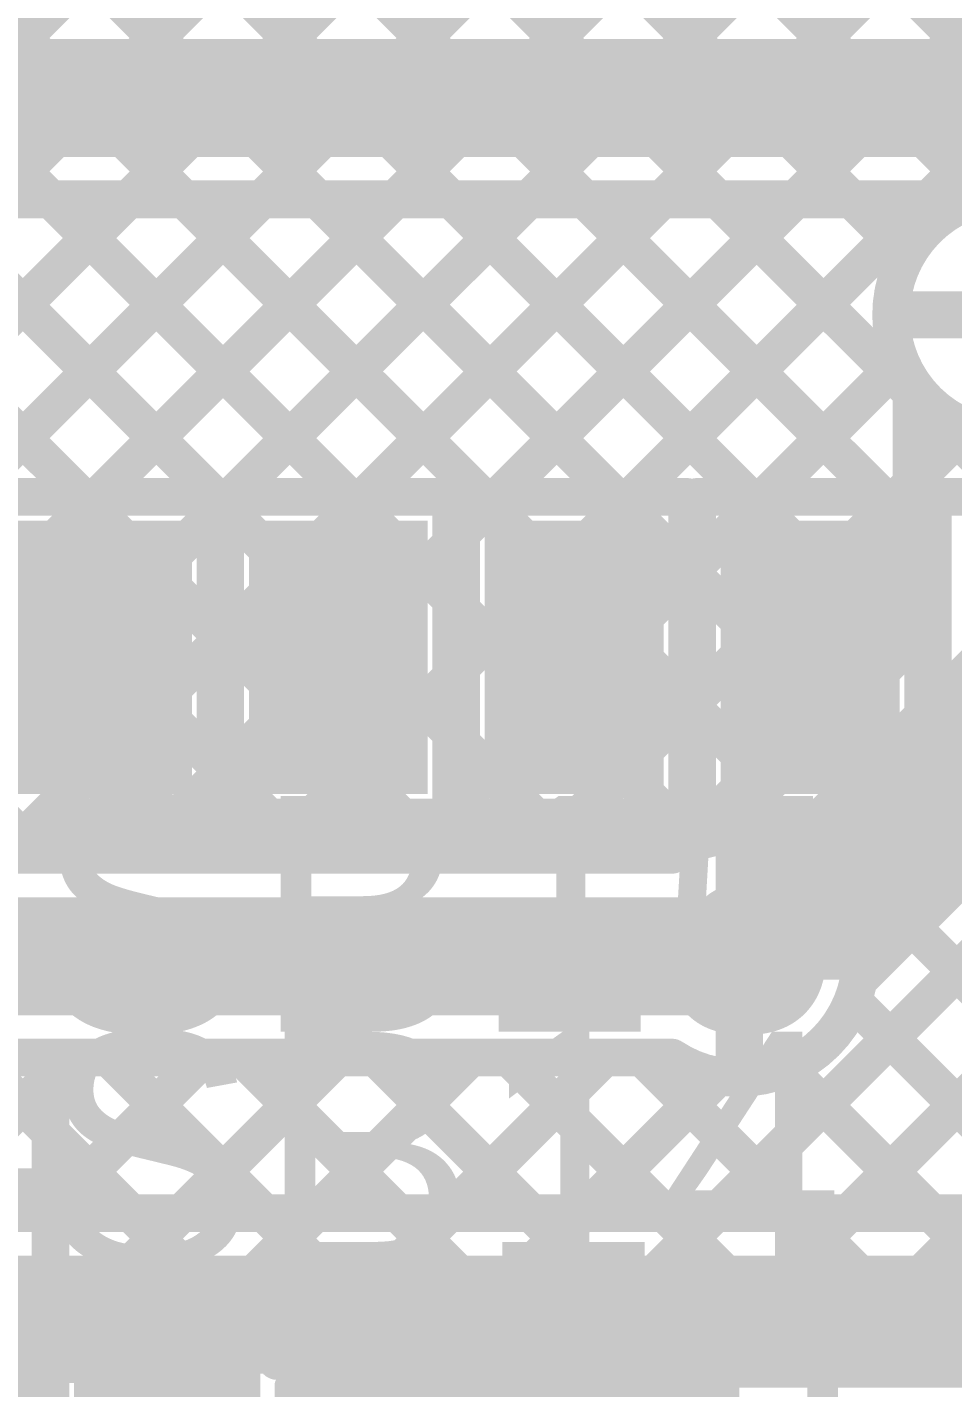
# Model space of a CAD drawing. Header units: millimetres. Extents: x -0.01 to 3.73, y -0.01 to 3.05.
# Drawn here: x 1.9701 to 2.1663, y 1.6675 to 1.956 of the extents above; entities that cross this region are included whole.
import ezdxf

# ---------------------------------------------------------------- set-up
doc = ezdxf.new("R2010")
doc.units = ezdxf.units.MM
doc.header["$MEASUREMENT"] = 0
for name, color, linetype in [('BottomLayer', 5, 'Continuous'), ('TopLayer', 1, 'Continuous'), ('TopOverlay', 2, 'Continuous'), ('TopPaste', 8, 'Continuous'), ('TopSolder', 216, 'Continuous'), ('ViaHoleLayer', 16, 'Continuous')]:
    doc.layers.add(name, color=color, linetype=linetype)
doc.styles.add('Arial', font='', dxfattribs={"height": 0.2})
doc.styles.get('Arial').set_extended_font_data('Arial')

# ---------------------------------------------------------------- blocks, each defined once
blk = doc.blocks.new('SOP_20__300_M____6')
at = {"layer": 'TopLayer'}
for points in [[(-0.17461, 0.03996), (-0.12461, 0.03996), (-0.12461, 0.01004), (-0.17461, 0.01004)], [(-0.17461, -0.01004), (-0.12461, -0.01004), (-0.12461, -0.03996), (-0.17461, -0.03996)], [(-0.17461, -0.06004), (-0.12461, -0.06004), (-0.12461, -0.08996), (-0.17461, -0.08996)], [(-0.17461, -0.11004), (-0.12461, -0.11004), (-0.12461, -0.13996), (-0.17461, -0.13996)]]:
    blk.add_hatch(color=1, dxfattribs=at).paths.add_polyline_path(points)
at = {"layer": 'TopPaste'}
for points in [[(-0.17461, 0.03996), (-0.12461, 0.03996), (-0.12461, 0.01004), (-0.17461, 0.01004)], [(-0.17461, -0.01004), (-0.12461, -0.01004), (-0.12461, -0.03996), (-0.17461, -0.03996)], [(-0.17461, -0.06004), (-0.12461, -0.06004), (-0.12461, -0.08996), (-0.17461, -0.08996)], [(-0.17461, -0.11004), (-0.12461, -0.11004), (-0.12461, -0.13996), (-0.17461, -0.13996)]]:
    blk.add_hatch(color=8, dxfattribs=at).paths.add_polyline_path(points)
at = {"layer": 'TopSolder'}
for points in [[(-0.17861, 0.04396), (-0.12061, 0.04396), (-0.12061, 0.00604), (-0.17861, 0.00604)], [(-0.17861, -0.00604), (-0.12061, -0.00604), (-0.12061, -0.04396), (-0.17861, -0.04396)], [(-0.17861, -0.05604), (-0.12061, -0.05604), (-0.12061, -0.09396), (-0.17861, -0.09396)], [(-0.17861, -0.10604), (-0.12061, -0.10604), (-0.12061, -0.14396), (-0.17861, -0.14396)]]:
    blk.add_hatch(color=216, dxfattribs=at).paths.add_polyline_path(points)
blk = doc.blocks.new('R___0603_97')
at = {"layer": 'TopLayer'}
for points in [[(-0.015, 0.0175), (-0.015, -0.0175), (-0.045, -0.0175), (-0.045, 0.0175)], [(0.045, 0.0175), (0.045, -0.0175), (0.015, -0.0175), (0.015, 0.0175)]]:
    blk.add_hatch(color=1, dxfattribs=at).paths.add_polyline_path(points)
at = {"layer": 'TopPaste'}
for points in [[(-0.015, 0.0175), (-0.015, -0.0175), (-0.045, -0.0175), (-0.045, 0.0175)], [(0.045, 0.0175), (0.045, -0.0175), (0.015, -0.0175), (0.015, 0.0175)]]:
    blk.add_hatch(color=8, dxfattribs=at).paths.add_polyline_path(points)
at = {"layer": 'TopSolder'}
for points in [[(-0.011, 0.0215), (-0.011, -0.0215), (-0.049, -0.0215), (-0.049, 0.0215)], [(0.049, 0.0215), (0.049, -0.0215), (0.011, -0.0215), (0.011, 0.0215)]]:
    blk.add_hatch(color=216, dxfattribs=at).paths.add_polyline_path(points)
at = {"layer": 'TopOverlay', "const_width": 0.005}
for points in [[(-0.048, 0.021), (-0.048, -0.021)], [(0.048, 0.021), (-0.048, 0.021)], [(0.048, 0.021), (0.048, -0.021)], [(0.048, -0.021), (-0.048, -0.021)]]:
    blk.add_lwpolyline(points, dxfattribs=at)
at = {"layer": 'TopOverlay', "const_width": 0.0025}
for points in [[(-0.04925, 0.021, 1), (-0.04675, 0.021, 1)], [(-0.04925, 0.021, 1), (-0.04675, 0.021, 1)], [(0.04675, 0.021, 1), (0.04925, 0.021, 1)], [(0.04675, 0.021, 1), (0.04925, 0.021, 1)], [(-0.04925, -0.021, 1), (-0.04675, -0.021, 1)], [(-0.04925, -0.021, 1), (-0.04675, -0.021, 1)], [(0.04675, -0.021, 1), (0.04925, -0.021, 1)], [(0.04675, -0.021, 1), (0.04925, -0.021, 1)]]:
    blk.add_lwpolyline(points, format="xyb", close=True, dxfattribs=at)
blk = doc.blocks.new('LED_0402_132')
at = {"layer": 'TopLayer'}
for points in [[(-0.03091, 0.01417), (-0.0065, 0.01417), (-0.0065, -0.01417), (-0.03091, -0.01417)], [(0.0065, 0.01417), (0.03091, 0.01417), (0.03091, -0.01417), (0.0065, -0.01417)]]:
    blk.add_hatch(color=1, dxfattribs=at).paths.add_polyline_path(points)
at = {"layer": 'TopOverlay'}
blk.add_hatch(color=2, dxfattribs=at).paths.add_polyline_path([(0.037, -0.02), (0.061, -0.02), (0.061, 0.02), (0.037, 0.02)])
at = {"layer": 'TopPaste'}
for points in [[(-0.03091, 0.01417), (-0.0065, 0.01417), (-0.0065, -0.01417), (-0.03091, -0.01417)], [(0.0065, 0.01417), (0.03091, 0.01417), (0.03091, -0.01417), (0.0065, -0.01417)]]:
    blk.add_hatch(color=8, dxfattribs=at).paths.add_polyline_path(points)
at = {"layer": 'TopSolder'}
for points in [[(-0.03491, 0.01817), (-0.0025, 0.01817), (-0.0025, -0.01817), (-0.03491, -0.01817)], [(0.0025, 0.01817), (0.03491, 0.01817), (0.03491, -0.01817), (0.0025, -0.01817)]]:
    blk.add_hatch(color=216, dxfattribs=at).paths.add_polyline_path(points)
at = {"layer": 'TopOverlay', "const_width": 0.005}
for points in [[(-0.035, 0.018), (0.037, 0.018)], [(-0.035, -0.018), (-0.035, 0.018)], [(0.037, -0.018), (0.037, 0.018)], [(-0.035, -0.018), (0.037, -0.018)]]:
    blk.add_lwpolyline(points, dxfattribs=at)
at = {"layer": 'TopOverlay', "const_width": 0.0025}
for points in [[(-0.03625, 0.018, 1), (-0.03375, 0.018, 1)], [(-0.03625, 0.018, 1), (-0.03375, 0.018, 1)], [(0.03575, 0.018, 1), (0.03825, 0.018, 1)], [(0.03575, 0.018, 1), (0.03825, 0.018, 1)], [(-0.03625, -0.018, 1), (-0.03375, -0.018, 1)], [(-0.03625, -0.018, 1), (-0.03375, -0.018, 1)], [(0.03575, -0.018, 1), (0.03825, -0.018, 1)], [(0.03575, -0.018, 1), (0.03825, -0.018, 1)]]:
    blk.add_lwpolyline(points, format="xyb", close=True, dxfattribs=at)

msp = doc.modelspace()

# ---------------------------------------------------------------- hatches: boundary and pattern name
at = {"layer": 'BottomLayer'}
h = msp.add_hatch(color=5, dxfattribs=at)
edge = h.paths.add_edge_path()
edge.add_arc((2.121, 1.759), 0.01181, 0, 360)
at = {"layer": 'TopLayer'}
h = msp.add_hatch(color=1, dxfattribs=at)
edge = h.paths.add_edge_path()
edge.add_arc((2.121, 1.759), 0.01181, 0, 360)
at = {"layer": 'ViaHoleLayer'}
h = msp.add_hatch(color=16, dxfattribs=at)
edge = h.paths.add_edge_path()
edge.add_arc((2.121, 1.759), 0.00591, 0, 360)

# ---------------------------------------------------------------- linework, layer by layer
at = {"layer": 'BottomLayer'}
for points, const_width in [([(1.86327, 2.201), (2.15654, 1.90772)], 0.008), ([(1.89155, 2.201), (2.17256, 1.91999)], 0.008), ([(1.91983, 2.201), (2.2315, 1.88933)], 0.008), ([(1.85645, 2.17953), (2.1575, 1.87848)], 0.008), ([(1.84547, 2.16222), (2.1575, 1.8502)], 0.008), ([(1.73506, 2.1595), (2.11154, 1.78302)], 0.008), ([(1.76334, 2.1595), (2.12722, 1.79563)], 0.008), ([(1.79163, 2.1595), (2.14136, 1.80977)], 0.008), ([(1.81991, 2.1595), (2.1555, 1.82391)], 0.008), ([(1.75407, 2.1122), (2.08578, 1.7805)], 0.008), ([(1.75177, 2.08622), (2.05749, 1.7805)], 0.008), ([(1.82422, 1.7805), (2.1139, 2.07018)], 0.008), ([(1.88078, 1.7805), (2.16417, 2.06388)], 0.008), ([(1.75177, 2.05794), (2.02921, 1.7805)], 0.008), ([(1.79593, 1.7805), (2.07235, 2.05692)], 0.008), ([(1.79593, 1.7805), (2.07235, 2.05692)], 0.008), ([(1.8525, 1.7805), (2.12654, 2.05454)], 0.008), ([(1.90907, 1.7805), (2.16417, 2.0356)], 0.008), ([(1.75177, 2.02965), (2.00092, 1.7805)], 0.008), ([(1.93735, 1.7805), (2.16417, 2.00731)], 0.008), ([(1.75177, 2.00137), (1.97264, 1.7805)], 0.008), ([(1.96564, 1.7805), (2.17087, 1.98573)], 0.008), ([(1.99392, 1.7805), (2.18501, 1.97159)], 0.008), ([(2.02221, 1.7805), (2.19915, 1.95744)], 0.008), ([(2.15719, 1.895), (2.179, 1.895)], 0.01), ([(2.05049, 1.7805), (2.15514, 1.88515)], 0.008), ([(2.1575, 1.82591), (2.1575, 1.88072)], 0.008), ([(2.07877, 1.7805), (2.1575, 1.85923)], 0.008), ([(2.10765, 1.78109), (2.1575, 1.83094)], 0.008), ([(2.121, 1.759), (2.179, 1.817)], 0.025), ([(2.1159, 1.7843), (2.1575, 1.82591)], 0.008), ([(2.11591, 1.7045), (2.2315, 1.82009)], 0.008), ([(2.1463, 1.7539), (2.1942, 1.8018)], 0.008), ([(1.64191, 1.7805), (2.10672, 1.7805)], 0.008), ([(2.121, 1.759), (2.121, 1.78081)], 0.01), ([(1.633, 1.759), (2.121, 1.759)], 0.025), ([(2.15763, 1.76522), (2.19258, 1.73026)], 0.008), ([(2.121, 1.73719), (2.121, 1.759)], 0.01), ([(2.121, 1.759), (2.14281, 1.759)], 0.01), ([(2.1442, 1.7045), (2.1915, 1.7518)], 0.008), ([(2.14502, 1.74954), (2.19006, 1.7045)], 0.008), ([(1.633, 1.7375), (2.10672, 1.7375)], 0.008), ([(1.94621, 1.7045), (1.97921, 1.7375)], 0.008), ([(1.95907, 1.7375), (1.99207, 1.7045)], 0.008), ([(1.97449, 1.7045), (2.00749, 1.7375)], 0.008), ([(1.98735, 1.7375), (2.02035, 1.7045)], 0.008), ([(2.00277, 1.7045), (2.03577, 1.7375)], 0.008), ([(2.01564, 1.7375), (2.04864, 1.7045)], 0.008), ([(2.03106, 1.7045), (2.06406, 1.7375)], 0.008), ([(2.04392, 1.7375), (2.07692, 1.7045)], 0.008), ([(2.05934, 1.7045), (2.09234, 1.7375)], 0.008), ([(2.07221, 1.7375), (2.10521, 1.7045)], 0.008), ([(2.10049, 1.7375), (2.13349, 1.7045)], 0.008), ([(2.08763, 1.7045), (2.11668, 1.73355)], 0.008), ([(2.13105, 1.73523), (2.16178, 1.7045)], 0.008), ([(1.7, 1.7045), (2.21509, 1.7045)], 0.008), ([(1.7, 1.683), (2.37, 1.683)], 0.025)]:
    msp.add_lwpolyline(points, dxfattribs=dict(at, const_width=const_width))
at = {"layer": 'BottomLayer', "const_width": 0.008}
for points in [[(2.1575, 1.88072, -1.346429), (2.20481, 1.895)], [(2.10672, 1.7805, -0.097118), (2.1159, 1.7843)], [(2.1463, 1.7539, -0.532763), (2.10672, 1.7375)]]:
    msp.add_lwpolyline(points, format="xyb", dxfattribs=at)
at = {"layer": 'BottomLayer'}
for points, const_width in [([(2.15454, 1.90772, 1), (2.15854, 1.90772, 1)], 0.004), ([(2.15469, 1.895, 1), (2.15969, 1.895, 1)], 0.005), ([(2.15314, 1.88515, 1), (2.15714, 1.88515, 1)], 0.004), ([(2.1555, 1.88072, 1), (2.1595, 1.88072, 1)], 0.004), ([(2.1555, 1.88072, 1), (2.1595, 1.88072, 1)], 0.004), ([(2.1555, 1.87848, 1), (2.1595, 1.87848, 1)], 0.004), ([(2.1555, 1.85923, 1), (2.1595, 1.85923, 1)], 0.004), ([(2.1555, 1.8502, 1), (2.1595, 1.8502, 1)], 0.004), ([(2.1555, 1.83094, 1), (2.1595, 1.83094, 1)], 0.004), ([(2.1555, 1.82591, 1), (2.1595, 1.82591, 1)], 0.004), ([(2.1555, 1.82591, 1), (2.1595, 1.82591, 1)], 0.004), ([(2.1535, 1.82391, 1), (2.1575, 1.82391, 1)], 0.004), ([(2.13936, 1.80977, 1), (2.14336, 1.80977, 1)], 0.004), ([(2.12522, 1.79563, 1), (2.12922, 1.79563, 1)], 0.004), ([(2.10954, 1.78302, 1), (2.11354, 1.78302, 1)], 0.004), ([(2.1139, 1.7843, 1), (2.1179, 1.7843, 1)], 0.004), ([(2.1139, 1.7843, 1), (2.1179, 1.7843, 1)], 0.004), ([(1.97064, 1.7805, 1), (1.97464, 1.7805, 1)], 0.004), ([(1.99192, 1.7805, 1), (1.99592, 1.7805, 1)], 0.004), ([(1.99892, 1.7805, 1), (2.00292, 1.7805, 1)], 0.004), ([(2.02021, 1.7805, 1), (2.02421, 1.7805, 1)], 0.004), ([(2.02721, 1.7805, 1), (2.03121, 1.7805, 1)], 0.004), ([(2.04849, 1.7805, 1), (2.05249, 1.7805, 1)], 0.004), ([(2.05549, 1.7805, 1), (2.05949, 1.7805, 1)], 0.004), ([(2.07677, 1.7805, 1), (2.08077, 1.7805, 1)], 0.004), ([(2.08378, 1.7805, 1), (2.08778, 1.7805, 1)], 0.004), ([(2.10472, 1.7805, 1), (2.10872, 1.7805, 1)], 0.004), ([(2.10472, 1.7805, 1), (2.10872, 1.7805, 1)], 0.004), ([(2.10565, 1.78109, 1), (2.10965, 1.78109, 1)], 0.004), ([(2.1185, 1.78081, 1), (2.1235, 1.78081, 1)], 0.005), ([(2.11475, 1.759, 1), (2.12725, 1.759, 1)], 0.0125), ([(2.11475, 1.759, 1), (2.12725, 1.759, 1)], 0.0125), ([(2.15563, 1.76522, 1), (2.15963, 1.76522, 1)], 0.004), ([(2.1185, 1.759, 1), (2.1235, 1.759, 1)], 0.005), ([(2.1185, 1.759, 1), (2.1235, 1.759, 1)], 0.005), ([(2.1185, 1.759, 1), (2.1235, 1.759, 1)], 0.005), ([(2.14031, 1.759, 1), (2.14531, 1.759, 1)], 0.005), ([(2.1443, 1.7539, 1), (2.1483, 1.7539, 1)], 0.004), ([(2.1443, 1.7539, 1), (2.1483, 1.7539, 1)], 0.004), ([(2.14302, 1.74954, 1), (2.14702, 1.74954, 1)], 0.004), ([(1.97721, 1.7375, 1), (1.98121, 1.7375, 1)], 0.004), ([(1.98535, 1.7375, 1), (1.98935, 1.7375, 1)], 0.004), ([(2.00549, 1.7375, 1), (2.00949, 1.7375, 1)], 0.004), ([(2.01364, 1.7375, 1), (2.01764, 1.7375, 1)], 0.004), ([(2.03377, 1.7375, 1), (2.03777, 1.7375, 1)], 0.004), ([(2.04192, 1.7375, 1), (2.04592, 1.7375, 1)], 0.004), ([(2.06206, 1.7375, 1), (2.06606, 1.7375, 1)], 0.004), ([(2.07021, 1.7375, 1), (2.07421, 1.7375, 1)], 0.004), ([(2.09034, 1.7375, 1), (2.09434, 1.7375, 1)], 0.004), ([(2.09849, 1.7375, 1), (2.10249, 1.7375, 1)], 0.004), ([(2.10472, 1.7375, 1), (2.10872, 1.7375, 1)], 0.004), ([(2.10472, 1.7375, 1), (2.10872, 1.7375, 1)], 0.004), ([(2.1185, 1.73719, 1), (2.1235, 1.73719, 1)], 0.005), ([(2.11468, 1.73355, 1), (2.11868, 1.73355, 1)], 0.004), ([(2.12905, 1.73523, 1), (2.13305, 1.73523, 1)], 0.004), ([(1.97249, 1.7045, 1), (1.97649, 1.7045, 1)], 0.004), ([(1.99007, 1.7045, 1), (1.99407, 1.7045, 1)], 0.004), ([(2.00077, 1.7045, 1), (2.00477, 1.7045, 1)], 0.004), ([(2.01835, 1.7045, 1), (2.02235, 1.7045, 1)], 0.004), ([(2.02906, 1.7045, 1), (2.03306, 1.7045, 1)], 0.004), ([(2.04664, 1.7045, 1), (2.05064, 1.7045, 1)], 0.004), ([(2.05734, 1.7045, 1), (2.06134, 1.7045, 1)], 0.004), ([(2.07492, 1.7045, 1), (2.07892, 1.7045, 1)], 0.004), ([(2.08563, 1.7045, 1), (2.08963, 1.7045, 1)], 0.004), ([(2.10321, 1.7045, 1), (2.10721, 1.7045, 1)], 0.004), ([(2.11391, 1.7045, 1), (2.11791, 1.7045, 1)], 0.004), ([(2.13149, 1.7045, 1), (2.13549, 1.7045, 1)], 0.004), ([(2.1422, 1.7045, 1), (2.1462, 1.7045, 1)], 0.004), ([(2.15978, 1.7045, 1), (2.16378, 1.7045, 1)], 0.004)]:
    msp.add_lwpolyline(points, format="xyb", close=True, dxfattribs=dict(at, const_width=const_width))
at = {"layer": 'TopLayer'}
for points, const_width in [([(1.654, 1.941), (3.5865, 1.941)], 0.025), ([(1.678, 1.9195), (2.17088, 1.9195)], 0.008), ([(1.91849, 1.9195), (1.9816, 1.85639)], 0.008), ([(1.92839, 1.85639), (1.9915, 1.9195)], 0.008), ([(1.94678, 1.9195), (2.00988, 1.85639)], 0.008), ([(1.95668, 1.85639), (2.01978, 1.9195)], 0.008), ([(1.97506, 1.9195), (2.03817, 1.85639)], 0.008), ([(1.98496, 1.85639), (2.04807, 1.9195)], 0.008), ([(2.00334, 1.9195), (2.06645, 1.85639)], 0.008), ([(2.01325, 1.85639), (2.07635, 1.9195)], 0.008), ([(2.03163, 1.9195), (2.09474, 1.85639)], 0.008), ([(2.04153, 1.85639), (2.10464, 1.9195)], 0.008), ([(2.05991, 1.9195), (2.12302, 1.85639)], 0.008), ([(2.06982, 1.85639), (2.13292, 1.9195)], 0.008), ([(2.0882, 1.9195), (2.1513, 1.85639)], 0.008), ([(2.0981, 1.85639), (2.16121, 1.9195)], 0.008), ([(2.11648, 1.9195), (2.17959, 1.85639)], 0.008), ([(2.14477, 1.9195), (2.15654, 1.90772)], 0.008), ([(2.15719, 1.895), (2.179, 1.895)], 0.01), ([(2.12638, 1.85639), (2.15514, 1.88515)], 0.008), ([(2.15467, 1.85639), (2.16934, 1.87106)], 0.008), ([(1.96204, 1.85639), (2.00996, 1.85639)], 0.008), ([(2.00996, 1.78839), (2.00996, 1.85639)], 0.008), ([(2.01204, 1.85639), (2.05996, 1.85639)], 0.008), ([(2.01204, 1.78839), (2.01204, 1.85639)], 0.008), ([(2.05996, 1.78839), (2.05996, 1.85639)], 0.008), ([(2.06204, 1.78839), (2.06204, 1.85639)], 0.008), ([(2.06204, 1.85639), (2.10996, 1.85639)], 0.008), ([(2.10996, 1.78839), (2.10996, 1.85639)], 0.008), ([(2.11204, 1.85639), (2.15996, 1.85639)], 0.008), ([(2.11204, 1.78839), (2.11204, 1.85639)], 0.008), ([(2.15996, 1.78839), (2.15996, 1.85639)], 0.008), ([(2.16204, 1.85639), (2.20704, 1.85639)], 0.008), ([(2.16204, 1.78839), (2.16204, 1.85639)], 0.008), ([(1.975, 1.78839), (2.00996, 1.78839)], 0.008), ([(1.975, 1.7805), (1.975, 1.78839)], 0.008), ([(1.99303, 1.78839), (2.00092, 1.7805)], 0.008), ([(1.99392, 1.7805), (2.00182, 1.78839)], 0.008), ([(2.01204, 1.78839), (2.05996, 1.78839)], 0.008), ([(2.02131, 1.78839), (2.02921, 1.7805)], 0.008), ([(2.02221, 1.7805), (2.0301, 1.78839)], 0.008), ([(2.0496, 1.78839), (2.05749, 1.7805)], 0.008), ([(2.05049, 1.7805), (2.05838, 1.78839)], 0.008), ([(2.06204, 1.78839), (2.10996, 1.78839)], 0.008), ([(2.07788, 1.78839), (2.08578, 1.7805)], 0.008), ([(2.07877, 1.7805), (2.08667, 1.78839)], 0.008), ([(2.08459, 1.67317), (2.19981, 1.78839)], 0.008), ([(2.10617, 1.78839), (2.11154, 1.78302)], 0.008), ([(2.10765, 1.78109), (2.11495, 1.78839)], 0.008), ([(2.11204, 1.78839), (2.15996, 1.78839)], 0.008), ([(2.13445, 1.78839), (2.1915, 1.73134)], 0.008), ([(2.13532, 1.78048), (2.14324, 1.78839)], 0.008), ([(2.14645, 1.76332), (2.17152, 1.78839)], 0.008), ([(2.16204, 1.78839), (2.20704, 1.78839)], 0.008), ([(2.16274, 1.78839), (2.1915, 1.75963)], 0.008), ([(1.975, 1.7805), (2.10672, 1.7805)], 0.008), ([(2.121, 1.759), (2.121, 1.78081)], 0.01), ([(1.946, 1.759), (2.121, 1.759)], 0.025), ([(2.121, 1.759), (2.14281, 1.759)], 0.01), ([(2.121, 1.73719), (2.121, 1.759)], 0.01), ([(2.1112, 1.6715), (2.1915, 1.7518)], 0.008), ([(2.14502, 1.74954), (2.1915, 1.70306)], 0.008), ([(1.963, 1.66473), (2.03577, 1.7375)], 0.008), ([(1.975, 1.7375), (2.10672, 1.7375)], 0.008), ([(1.975, 1.7275), (1.975, 1.7375)], 0.008), ([(1.975, 1.73329), (1.97921, 1.7375)], 0.008), ([(1.975, 1.70501), (2.00749, 1.7375)], 0.008), ([(1.975, 1.7275), (1.975, 1.7375)], 0.008), ([(1.98735, 1.7375), (2.05168, 1.67317)], 0.008), ([(2.00306, 1.6765), (2.06406, 1.7375)], 0.008), ([(2.01564, 1.7375), (2.07997, 1.67317)], 0.008), ([(2.02802, 1.67317), (2.09234, 1.7375)], 0.008), ([(2.04392, 1.7375), (2.10992, 1.6715)], 0.008), ([(2.07221, 1.7375), (2.13821, 1.6715)], 0.008), ([(2.10049, 1.7375), (2.16649, 1.6715)], 0.008), ([(2.0563, 1.67317), (2.11668, 1.73355)], 0.008), ([(2.13105, 1.73523), (2.18794, 1.67834)], 0.008), ([(1.975, 1.6775), (1.975, 1.7275)], 0.008), ([(1.975, 1.72157), (2.02007, 1.6765)], 0.008), ([(2.13948, 1.6715), (2.1915, 1.72352)], 0.008), ([(1.946, 1.709), (1.971, 1.709)], 0.01), ([(1.975, 1.69329), (1.99179, 1.6765)], 0.008), ([(2.16776, 1.6715), (2.1915, 1.69524)], 0.008), ([(1.917, 1.6775), (1.975, 1.6775)], 0.008), ([(1.9625, 1.6775), (1.975, 1.665)], 0.008), ([(1.975, 1.6765), (2.023, 1.6765)], 0.008), ([(1.975, 1.6235), (1.975, 1.6765)], 0.008), ([(2.02007, 1.6765), (2.023, 1.67357)], 0.008), ([(2.023, 1.67317), (2.023, 1.6765)], 0.008), ([(2.023, 1.67317), (2.0575, 1.67317)], 0.008), ([(2.0575, 1.67317), (2.0625, 1.67317)], 0.008), ([(2.0575, 1.67317), (2.0625, 1.67317)], 0.008), ([(2.0625, 1.67317), (2.09991, 1.67317)], 0.008), ([(2.09991, 1.6715), (2.18109, 1.6715)], 0.008)]:
    msp.add_lwpolyline(points, dxfattribs=dict(at, const_width=const_width))
for points, const_width in [([(1.97306, 1.9195, 1), (1.97706, 1.9195, 1)], 0.004), ([(1.9895, 1.9195, 1), (1.9935, 1.9195, 1)], 0.004), ([(2.00134, 1.9195, 1), (2.00534, 1.9195, 1)], 0.004), ([(2.01778, 1.9195, 1), (2.02178, 1.9195, 1)], 0.004), ([(2.02963, 1.9195, 1), (2.03363, 1.9195, 1)], 0.004), ([(2.04607, 1.9195, 1), (2.05007, 1.9195, 1)], 0.004), ([(2.05791, 1.9195, 1), (2.06191, 1.9195, 1)], 0.004), ([(2.07435, 1.9195, 1), (2.07835, 1.9195, 1)], 0.004), ([(2.0862, 1.9195, 1), (2.0902, 1.9195, 1)], 0.004), ([(2.10264, 1.9195, 1), (2.10664, 1.9195, 1)], 0.004), ([(2.11448, 1.9195, 1), (2.11848, 1.9195, 1)], 0.004), ([(2.13092, 1.9195, 1), (2.13492, 1.9195, 1)], 0.004), ([(2.14277, 1.9195, 1), (2.14677, 1.9195, 1)], 0.004), ([(2.15921, 1.9195, 1), (2.16321, 1.9195, 1)], 0.004), ([(2.15454, 1.90772, 1), (2.15854, 1.90772, 1)], 0.004), ([(2.15469, 1.895, 1), (2.15969, 1.895, 1)], 0.005), ([(2.15314, 1.88515, 1), (2.15714, 1.88515, 1)], 0.004), ([(2.16734, 1.87106, 1), (2.17134, 1.87106, 1)], 0.004), ([(1.9796, 1.85639, 1), (1.9836, 1.85639, 1)], 0.004), ([(1.98296, 1.85639, 1), (1.98696, 1.85639, 1)], 0.004), ([(2.00788, 1.85639, 1), (2.01188, 1.85639, 1)], 0.004), ([(2.00796, 1.85639, 1), (2.01196, 1.85639, 1)], 0.004), ([(2.00796, 1.85639, 1), (2.01196, 1.85639, 1)], 0.004), ([(2.01004, 1.85639, 1), (2.01404, 1.85639, 1)], 0.004), ([(2.01004, 1.85639, 1), (2.01404, 1.85639, 1)], 0.004), ([(2.01125, 1.85639, 1), (2.01525, 1.85639, 1)], 0.004), ([(2.03617, 1.85639, 1), (2.04017, 1.85639, 1)], 0.004), ([(2.03953, 1.85639, 1), (2.04353, 1.85639, 1)], 0.004), ([(2.05796, 1.85639, 1), (2.06196, 1.85639, 1)], 0.004), ([(2.05796, 1.85639, 1), (2.06196, 1.85639, 1)], 0.004), ([(2.06004, 1.85639, 1), (2.06404, 1.85639, 1)], 0.004), ([(2.06004, 1.85639, 1), (2.06404, 1.85639, 1)], 0.004), ([(2.06445, 1.85639, 1), (2.06845, 1.85639, 1)], 0.004), ([(2.06782, 1.85639, 1), (2.07182, 1.85639, 1)], 0.004), ([(2.09274, 1.85639, 1), (2.09674, 1.85639, 1)], 0.004), ([(2.0961, 1.85639, 1), (2.1001, 1.85639, 1)], 0.004), ([(2.10796, 1.85639, 1), (2.11196, 1.85639, 1)], 0.004), ([(2.10796, 1.85639, 1), (2.11196, 1.85639, 1)], 0.004), ([(2.11004, 1.85639, 1), (2.11404, 1.85639, 1)], 0.004), ([(2.11004, 1.85639, 1), (2.11404, 1.85639, 1)], 0.004), ([(2.12102, 1.85639, 1), (2.12502, 1.85639, 1)], 0.004), ([(2.12438, 1.85639, 1), (2.12838, 1.85639, 1)], 0.004), ([(2.1493, 1.85639, 1), (2.1533, 1.85639, 1)], 0.004), ([(2.15267, 1.85639, 1), (2.15667, 1.85639, 1)], 0.004), ([(2.15796, 1.85639, 1), (2.16196, 1.85639, 1)], 0.004), ([(2.15796, 1.85639, 1), (2.16196, 1.85639, 1)], 0.004), ([(2.16004, 1.85639, 1), (2.16404, 1.85639, 1)], 0.004), ([(2.16004, 1.85639, 1), (2.16404, 1.85639, 1)], 0.004), ([(1.973, 1.78839, 1), (1.977, 1.78839, 1)], 0.004), ([(1.973, 1.78839, 1), (1.977, 1.78839, 1)], 0.004), ([(1.99103, 1.78839, 1), (1.99503, 1.78839, 1)], 0.004), ([(1.99982, 1.78839, 1), (2.00382, 1.78839, 1)], 0.004), ([(2.00796, 1.78839, 1), (2.01196, 1.78839, 1)], 0.004), ([(2.00796, 1.78839, 1), (2.01196, 1.78839, 1)], 0.004), ([(2.01004, 1.78839, 1), (2.01404, 1.78839, 1)], 0.004), ([(2.01004, 1.78839, 1), (2.01404, 1.78839, 1)], 0.004), ([(2.01931, 1.78839, 1), (2.02331, 1.78839, 1)], 0.004), ([(2.0281, 1.78839, 1), (2.0321, 1.78839, 1)], 0.004), ([(2.0476, 1.78839, 1), (2.0516, 1.78839, 1)], 0.004), ([(2.05638, 1.78839, 1), (2.06038, 1.78839, 1)], 0.004), ([(2.05796, 1.78839, 1), (2.06196, 1.78839, 1)], 0.004), ([(2.05796, 1.78839, 1), (2.06196, 1.78839, 1)], 0.004), ([(2.06004, 1.78839, 1), (2.06404, 1.78839, 1)], 0.004), ([(2.06004, 1.78839, 1), (2.06404, 1.78839, 1)], 0.004), ([(2.07588, 1.78839, 1), (2.07988, 1.78839, 1)], 0.004), ([(2.08467, 1.78839, 1), (2.08867, 1.78839, 1)], 0.004), ([(2.10417, 1.78839, 1), (2.10817, 1.78839, 1)], 0.004), ([(2.10796, 1.78839, 1), (2.11196, 1.78839, 1)], 0.004), ([(2.10796, 1.78839, 1), (2.11196, 1.78839, 1)], 0.004), ([(2.11004, 1.78839, 1), (2.11404, 1.78839, 1)], 0.004), ([(2.11004, 1.78839, 1), (2.11404, 1.78839, 1)], 0.004), ([(2.11295, 1.78839, 1), (2.11695, 1.78839, 1)], 0.004), ([(2.13245, 1.78839, 1), (2.13645, 1.78839, 1)], 0.004), ([(2.14124, 1.78839, 1), (2.14524, 1.78839, 1)], 0.004), ([(2.15796, 1.78839, 1), (2.16196, 1.78839, 1)], 0.004), ([(2.15796, 1.78839, 1), (2.16196, 1.78839, 1)], 0.004), ([(2.16004, 1.78839, 1), (2.16404, 1.78839, 1)], 0.004), ([(2.16004, 1.78839, 1), (2.16404, 1.78839, 1)], 0.004), ([(2.16074, 1.78839, 1), (2.16474, 1.78839, 1)], 0.004), ([(2.10954, 1.78302, 1), (2.11354, 1.78302, 1)], 0.004), ([(1.973, 1.7805, 1), (1.977, 1.7805, 1)], 0.004), ([(1.973, 1.7805, 1), (1.977, 1.7805, 1)], 0.004), ([(1.99192, 1.7805, 1), (1.99592, 1.7805, 1)], 0.004), ([(1.99892, 1.7805, 1), (2.00292, 1.7805, 1)], 0.004), ([(2.02021, 1.7805, 1), (2.02421, 1.7805, 1)], 0.004), ([(2.02721, 1.7805, 1), (2.03121, 1.7805, 1)], 0.004), ([(2.04849, 1.7805, 1), (2.05249, 1.7805, 1)], 0.004), ([(2.05549, 1.7805, 1), (2.05949, 1.7805, 1)], 0.004), ([(2.07677, 1.7805, 1), (2.08077, 1.7805, 1)], 0.004), ([(2.08378, 1.7805, 1), (2.08778, 1.7805, 1)], 0.004), ([(2.10472, 1.7805, 1), (2.10872, 1.7805, 1)], 0.004), ([(2.10472, 1.7805, 1), (2.10872, 1.7805, 1)], 0.004), ([(2.10565, 1.78109, 1), (2.10965, 1.78109, 1)], 0.004), ([(2.1185, 1.78081, 1), (2.1235, 1.78081, 1)], 0.005), ([(2.13332, 1.78048, 1), (2.13732, 1.78048, 1)], 0.004), ([(2.11475, 1.759, 1), (2.12725, 1.759, 1)], 0.0125), ([(2.14445, 1.76332, 1), (2.14845, 1.76332, 1)], 0.004), ([(2.1185, 1.759, 1), (2.1235, 1.759, 1)], 0.005), ([(2.1185, 1.759, 1), (2.1235, 1.759, 1)], 0.005), ([(2.1185, 1.759, 1), (2.1235, 1.759, 1)], 0.005), ([(2.14031, 1.759, 1), (2.14531, 1.759, 1)], 0.005), ([(2.14481, 1.759, 1), (2.14881, 1.759, 1)], 0.004), ([(2.14481, 1.759, 1), (2.14881, 1.759, 1)], 0.004), ([(2.14302, 1.74954, 1), (2.14702, 1.74954, 1)], 0.004), ([(1.973, 1.7375, 1), (1.977, 1.7375, 1)], 0.004), ([(1.973, 1.7375, 1), (1.977, 1.7375, 1)], 0.004), ([(1.973, 1.7375, 1), (1.977, 1.7375, 1)], 0.004), ([(1.97721, 1.7375, 1), (1.98121, 1.7375, 1)], 0.004), ([(1.98535, 1.7375, 1), (1.98935, 1.7375, 1)], 0.004), ([(2.00549, 1.7375, 1), (2.00949, 1.7375, 1)], 0.004), ([(2.01364, 1.7375, 1), (2.01764, 1.7375, 1)], 0.004), ([(2.03377, 1.7375, 1), (2.03777, 1.7375, 1)], 0.004), ([(2.04192, 1.7375, 1), (2.04592, 1.7375, 1)], 0.004), ([(2.06206, 1.7375, 1), (2.06606, 1.7375, 1)], 0.004), ([(2.07021, 1.7375, 1), (2.07421, 1.7375, 1)], 0.004), ([(2.09034, 1.7375, 1), (2.09434, 1.7375, 1)], 0.004), ([(2.09849, 1.7375, 1), (2.10249, 1.7375, 1)], 0.004), ([(2.10472, 1.7375, 1), (2.10872, 1.7375, 1)], 0.004), ([(2.10472, 1.7375, 1), (2.10872, 1.7375, 1)], 0.004), ([(2.1185, 1.73719, 1), (2.1235, 1.73719, 1)], 0.005), ([(1.973, 1.73329, 1), (1.977, 1.73329, 1)], 0.004), ([(2.11468, 1.73355, 1), (2.11868, 1.73355, 1)], 0.004), ([(2.12905, 1.73523, 1), (2.13305, 1.73523, 1)], 0.004), ([(1.973, 1.7275, 1), (1.977, 1.7275, 1)], 0.004), ([(1.973, 1.7275, 1), (1.977, 1.7275, 1)], 0.004), ([(1.973, 1.7275, 1), (1.977, 1.7275, 1)], 0.004), ([(1.973, 1.72157, 1), (1.977, 1.72157, 1)], 0.004), ([(1.9685, 1.709, 1), (1.9735, 1.709, 1)], 0.005), ([(1.973, 1.70501, 1), (1.977, 1.70501, 1)], 0.004), ([(1.973, 1.69329, 1), (1.977, 1.69329, 1)], 0.004), ([(1.973, 1.6775, 1), (1.977, 1.6775, 1)], 0.004), ([(1.973, 1.6775, 1), (1.977, 1.6775, 1)], 0.004), ([(1.973, 1.6765, 1), (1.977, 1.6765, 1)], 0.004), ([(1.973, 1.6765, 1), (1.977, 1.6765, 1)], 0.004), ([(1.98979, 1.6765, 1), (1.99379, 1.6765, 1)], 0.004), ([(2.00106, 1.6765, 1), (2.00506, 1.6765, 1)], 0.004), ([(2.01807, 1.6765, 1), (2.02207, 1.6765, 1)], 0.004), ([(2.01807, 1.6765, 1), (2.02207, 1.6765, 1)], 0.004), ([(2.021, 1.6765, 1), (2.025, 1.6765, 1)], 0.004), ([(2.021, 1.6765, 1), (2.025, 1.6765, 1)], 0.004), ([(2.021, 1.67357, 1), (2.025, 1.67357, 1)], 0.004), ([(2.021, 1.67317, 1), (2.025, 1.67317, 1)], 0.004), ([(2.021, 1.67317, 1), (2.025, 1.67317, 1)], 0.004), ([(2.02602, 1.67317, 1), (2.03002, 1.67317, 1)], 0.004), ([(2.04968, 1.67317, 1), (2.05368, 1.67317, 1)], 0.004), ([(2.0543, 1.67317, 1), (2.0583, 1.67317, 1)], 0.004), ([(2.0555, 1.67317, 1), (2.0595, 1.67317, 1)], 0.004), ([(2.0555, 1.67317, 1), (2.0595, 1.67317, 1)], 0.004), ([(2.0555, 1.67317, 1), (2.0595, 1.67317, 1)], 0.004), ([(2.0605, 1.67317, 1), (2.0645, 1.67317, 1)], 0.004), ([(2.0605, 1.67317, 1), (2.0645, 1.67317, 1)], 0.004), ([(2.0605, 1.67317, 1), (2.0645, 1.67317, 1)], 0.004), ([(2.07797, 1.67317, 1), (2.08197, 1.67317, 1)], 0.004), ([(2.08258, 1.67317, 1), (2.08658, 1.67317, 1)], 0.004), ([(2.09791, 1.67317, 1), (2.10191, 1.67317, 1)], 0.004), ([(2.09791, 1.6715, 1), (2.10191, 1.6715, 1)], 0.004), ([(2.10792, 1.6715, 1), (2.11192, 1.6715, 1)], 0.004), ([(2.1092, 1.6715, 1), (2.1132, 1.6715, 1)], 0.004), ([(2.13621, 1.6715, 1), (2.14021, 1.6715, 1)], 0.004), ([(2.13748, 1.6715, 1), (2.14148, 1.6715, 1)], 0.004), ([(2.16449, 1.6715, 1), (2.16849, 1.6715, 1)], 0.004), ([(2.16576, 1.6715, 1), (2.16976, 1.6715, 1)], 0.004), ([(1.973, 1.665, 1), (1.977, 1.665, 1)], 0.004)]:
    msp.add_lwpolyline(points, format="xyb", close=True, dxfattribs=dict(at, const_width=const_width))
at = {"layer": 'TopLayer', "const_width": 0.008}
for points in [[(2.19328, 1.8735, -1.142838), (2.17088, 1.9195)], [(2.10672, 1.7805, -0.598453), (2.14681, 1.759)], [(2.14681, 1.759, -0.598453), (2.10672, 1.7375)]]:
    msp.add_lwpolyline(points, format="xyb", dxfattribs=at)

# ---------------------------------------------------------------- block references
for name, p, rotation in [('SOP_20__300_M____6', (2.011, 1.972), 90), ('R___0603_97', (1.969, 1.65), 180)]:
    msp.add_blockref(name, p, dxfattribs=dict(rotation=rotation))
msp.add_blockref('LED_0402_132', (2.06, 1.65))

# ---------------------------------------------------------------- texts
at = {"layer": 'TopOverlay', "style": 'Arial'}
for s, p in [('SB15', (1.97149, 1.74299)), ('SB14', (1.97232, 1.69299)), ('LED1', (2.12969, 1.62801))]:
    msp.add_text(s, height=0.05, dxfattribs=at).set_placement(p)

doc.saveas('drawing.dxf')
